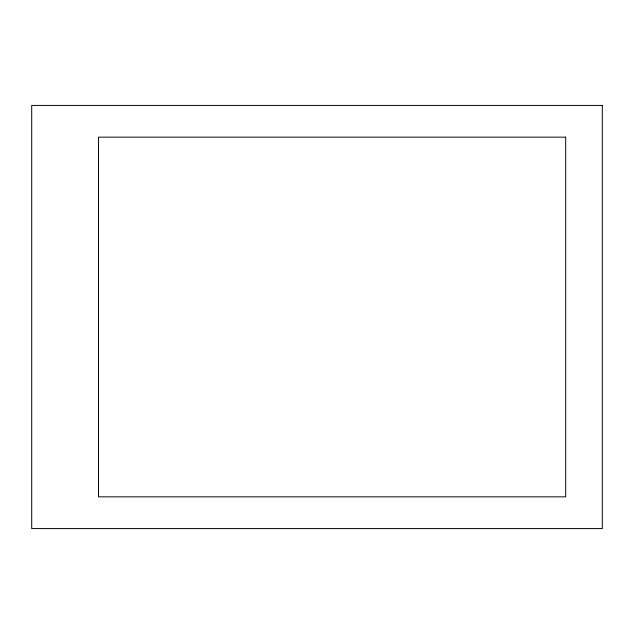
<?xml version="1.0" encoding="UTF-8"?>
<svg xmlns="http://www.w3.org/2000/svg" width="634" height="634" viewBox="0 0 634 634"><rect width="100%" height="100%" fill="white"/><g stroke="black" fill="none" stroke-linecap="round" stroke-linejoin="round"><path stroke-width="0.95" d="M602.3 105.426L31.7 105.426L31.7 528.574L602.3 528.574L602.3 105.426M565.694 137.158L98.516 137.158L98.516 496.842L565.694 496.842L565.694 137.158"/></g></svg>
